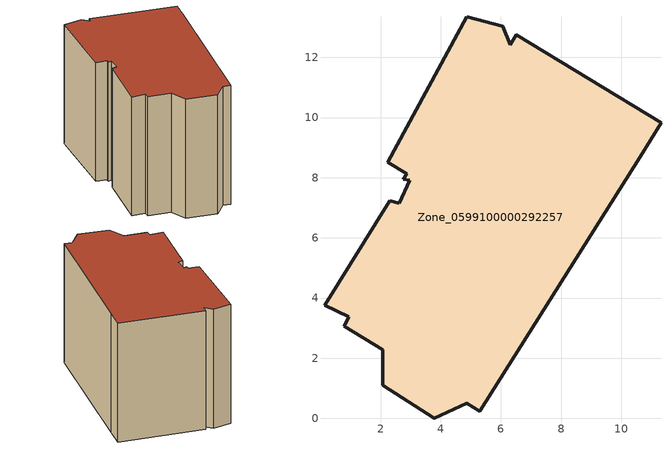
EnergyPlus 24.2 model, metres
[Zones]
Zone_0599100000292257
 floor ground (C_G): 6.06,13.03 6.31,12.43 6.51,12.75 11.32,9.82 10.63,8.69 5.29,0.23 4.86,0.51 3.79,0 2.07,1.1 2.08,2.28 0.8,3.06 0.94,3.38 0.14,3.77 2.31,7.23 2.63,7.15 2.97,7.92 2.75,7.94 2.87,8.13 2.24,8.51 4.86,13.36 z0
 wall outside (C_F): 2.08,2.28 2.07,1.1 3.79,0 4.86,0.51 5.29,0.23 10.63,8.69 11.32,9.82 6.51,12.75 6.31,12.43 6.06,13.03 4.86,13.36 2.24,8.51 2.87,8.13 2.75,7.94 2.97,7.92 2.63,7.15 2.31,7.23 0.14,3.77 0.94,3.38 0.8,3.06 2.08,2.28 z0:8.13
 roof outside (C_R): 6.31,12.43 6.06,13.03 4.86,13.36 2.24,8.51 2.87,8.13 2.75,7.94 2.97,7.92 2.63,7.15 2.31,7.23 0.14,3.77 0.94,3.38 0.8,3.06 2.08,2.28 2.07,1.1 3.79,0 4.86,0.51 5.29,0.23 10.63,8.69 11.32,9.82 6.51,12.75 z8.13
[BUILDING]
Pand.0599100000292257: North Axis=0; Terrain=City; Loads Convergence Tolerance Value=0.04; Temperature Convergence Tolerance Value=0.4; Solar Distribution=FullExterior; Maximum Number of Warmup Days=25; Minimum Number of Warmup Days=1
[Site:Location]
Rotterdam.The.Hague.AP_ZH_NLD Design_Conditions: Latitude=51.96; Longitude=4.45; Time Zone=1; Elevation=-4.5
[SITE:GROUNDTEMPERATURE:BUILDINGSURFACE]
18, 18, 18, 18, 18, 18, 18, 18, 18, 18, 18, 18
[MATERIAL] Thermal Absorptance=0.9; Solar Absorptance=0.7; Visible Absorptance=0.7
Name | Roughness | Thickness | Conductivity | Density | Specific Heat
G.D.1965 | MediumSmooth | 0.15 | 1 | 540 | 1210
F.D.1965 | Rough | 0.3 | 0.857143 | 1920 | 840
R.D.1965 | MediumRough | 0.2 | 0.08 | 1500 | 1000
[CONSTRUCTION]
C_G: G.D.1965
C_F: F.D.1965
C_R: R.D.1965
[ZONE]
Zone_0599100000292257: Type=1; Multiplier=1; Ceiling Height=Autocalculate; Volume=Autocalculate; Floor Area=autocalculate; Part of Total Floor Area=Yes
[ZONEINFILTRATION:DESIGNFLOWRATE]
Infil_Zone_0599100000292257: Zone or ZoneList or Space or SpaceList=Zone_0599100000292257; Schedule=AlwaysOn; Design Flow Rate Calculation Method=Flow/Area; Flow Rate per Floor Area=0.0042; Constant Term Coefficient=1; Temperature Term Coefficient=0; Velocity Term Coefficient=0; Velocity Squared Term Coefficient=0
[HVACTEMPLATE:ZONE:IDEALLOADSAIRSYSTEM]
Zone_0599100000292257: Maximum Heating Supply Air Temperature=50; Minimum Cooling Supply Air Temperature=13; Maximum Heating Supply Air Humidity Ratio=0.0156; Minimum Cooling Supply Air Humidity Ratio=0.0077; Heating Limit=NoLimit; Cooling Limit=NoLimit; Dehumidification Control Type=ConstantSensibleHeatRatio; Cooling Sensible Heat Ratio=0.7; Dehumidification Setpoint=60; Humidification Control Type=None; Humidification Setpoint=30; Outdoor Air Method=None; Outdoor Air Flow Rate per Person=0.00944; Outdoor Air Flow Rate per Zone Floor Area=0; Outdoor Air Flow Rate per Zone=0; Demand Controlled Ventilation Type=None; Outdoor Air Economizer Type=NoEconomizer; Heat Recovery Type=None; Sensible Heat Recovery Effectiveness=0.7; Latent Heat Recovery Effectiveness=0.65
[ZONECONTROL:THERMOSTAT]
ThermostatControl_Zone_0599100000292257: Zone or ZoneList=Zone_0599100000292257; Control Type Schedule=DualSetpointControlType; Control 1=Thermostat_Zone_0599100000292257; Temperature Difference Between Cutout And Setpoint=0
[THERMOSTATSETPOINT:DUALSETPOINT]
Thermostat_Zone_0599100000292257: Heating Setpoint Temperature Schedule=HeatingSetpoint_Zone_0599100000292257; Cooling Setpoint Temperature Schedule=CoolingSetpoint_Zone_0599100000292257
[SCHEDULE:COMPACT]
HeatingSetpoint_Zone_0599100000292257: Through: 12/31, For: AllDays, Until: 24:00, 21
CoolingSetpoint_Zone_0599100000292257: Through: 12/31, For: AllDays, Until: 24:00, 24
DualSetpointControlType: Through: 12/31, For: AllDays, Until: 24:00, 4
AlwaysOn: Through: 12/31, For: AllDays, Until: 24:00, 1
